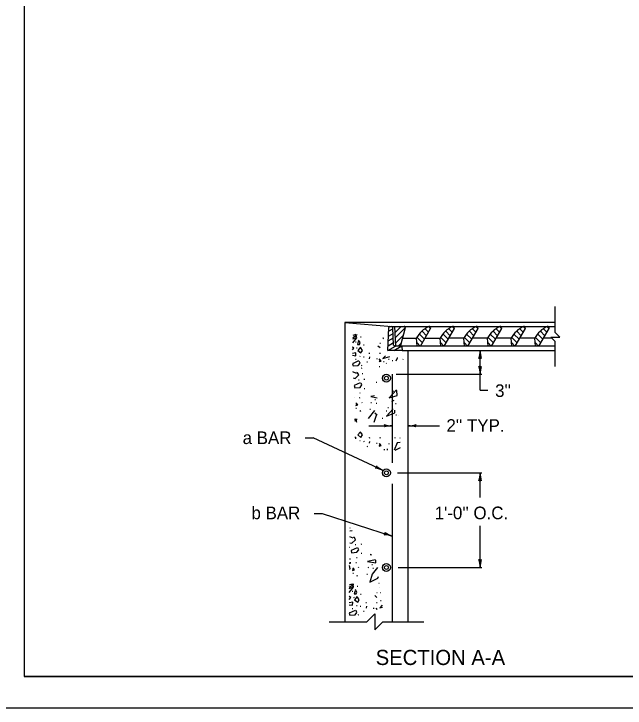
# Model space of a CAD drawing. Extents: x 1000 to 1036.3, y 1000 to 1022.
# Drawn here: x 1006.83 to 1016.52, y 1000 to 1011 of the extents above; entities that cross this region are included whole.
import ezdxf

# ---------------------------------------------------------------- set-up
doc = ezdxf.new("R2010")
doc.units = 0
for name, color, linetype in [('Level 1', 7, 'Continuous'), ('Level 10', 7, 'Continuous'), ('Level 11', 7, 'Continuous')]:
    doc.layers.add(name, color=color, linetype=linetype)

msp = doc.modelspace()

# ---------------------------------------------------------------- linework, layer by layer
at = {"layer": 'Level 1'}
for p, q in [((1012.078, 1006.111), (1012.82, 1006.049)), ((1012.078, 1006.111), (1012.078, 1001.366)), ((1015.409, 1006.111), (1012.078, 1006.111)), ((1012.757, 1005.665), (1012.772, 1006.033)), ((1012.77, 1005.972), (1012.838, 1006.011)), ((1012.788, 1006.048), (1012.821, 1006.048)), ((1012.821, 1006.048), (1015.409, 1006.048)), ((1012.85, 1005.751), (1012.836, 1006.033)), ((1012.861, 1006.048), (1012.877, 1005.736)), ((1012.862, 1006.031), (1012.879, 1006.048)), ((1012.866, 1005.947), (1012.967, 1006.048)), ((1012.87, 1005.863), (1013.032, 1006.025)), ((1013.033, 1006.028), (1012.958, 1005.747)), ((1013.275, 1005.736), (1013.436, 1006.014)), ((1013.37, 1005.901), (1013.299, 1005.972)), ((1013.403, 1005.957), (1013.349, 1006.011)), ((1013.435, 1006.013), (1013.405, 1006.043)), ((1013.65, 1005.736), (1013.811, 1006.014)), ((1013.745, 1005.901), (1013.674, 1005.972)), ((1013.778, 1005.957), (1013.724, 1006.011)), ((1013.81, 1006.013), (1013.78, 1006.043)), ((1014.025, 1005.736), (1014.186, 1006.014)), ((1014.12, 1005.901), (1014.049, 1005.972)), ((1014.153, 1005.957), (1014.099, 1006.011)), ((1014.185, 1006.013), (1014.155, 1006.043)), ((1014.4, 1005.736), (1014.561, 1006.014)), ((1014.495, 1005.901), (1014.424, 1005.972)), ((1014.528, 1005.957), (1014.474, 1006.011)), ((1014.56, 1006.013), (1014.53, 1006.043)), ((1014.775, 1005.736), (1014.936, 1006.014)), ((1014.87, 1005.901), (1014.799, 1005.972)), ((1014.903, 1005.957), (1014.849, 1006.011)), ((1014.935, 1006.013), (1014.905, 1006.043)), ((1015.15, 1005.736), (1015.311, 1006.014)), ((1015.245, 1005.901), (1015.174, 1005.972)), ((1015.278, 1005.957), (1015.223, 1006.011)), ((1015.31, 1006.013), (1015.279, 1006.043)), ((1012.764, 1005.819), (1012.845, 1005.865)), ((1012.767, 1005.895), (1012.841, 1005.938)), ((1012.874, 1005.779), (1013, 1005.904)), ((1012.988, 1005.861), (1013.211, 1005.861)), ((1013.22, 1005.736), (1013.21, 1005.861)), ((1013.306, 1005.789), (1013.221, 1005.874)), ((1013.338, 1005.845), (1013.257, 1005.926)), ((1013.347, 1005.861), (1013.579, 1005.861)), ((1013.595, 1005.736), (1013.584, 1005.861)), ((1013.681, 1005.789), (1013.596, 1005.874)), ((1013.713, 1005.845), (1013.632, 1005.926)), ((1013.959, 1005.861), (1013.722, 1005.861)), ((1013.97, 1005.736), (1013.959, 1005.861)), ((1014.056, 1005.789), (1013.971, 1005.874)), ((1014.088, 1005.845), (1014.006, 1005.926)), ((1014.334, 1005.861), (1014.097, 1005.861)), ((1014.345, 1005.736), (1014.334, 1005.861)), ((1014.431, 1005.789), (1014.346, 1005.874)), ((1014.463, 1005.845), (1014.381, 1005.926)), ((1014.709, 1005.861), (1014.472, 1005.861)), ((1014.72, 1005.736), (1014.709, 1005.861)), ((1014.806, 1005.789), (1014.721, 1005.874)), ((1014.838, 1005.845), (1014.756, 1005.926)), ((1015.084, 1005.861), (1014.847, 1005.861)), ((1015.095, 1005.736), (1015.084, 1005.861)), ((1015.181, 1005.789), (1015.096, 1005.874)), ((1015.213, 1005.845), (1015.131, 1005.926)), ((1015.358, 1005.861), (1015.222, 1005.861)), ((1012.757, 1005.665), (1012.879, 1005.736)), ((1012.761, 1005.742), (1012.848, 1005.793)), ((1012.855, 1005.665), (1012.971, 1005.733)), ((1012.962, 1005.736), (1012.866, 1005.736)), ((1012.943, 1005.736), (1012.877, 1005.736)), ((1015.409, 1005.736), (1012.877, 1005.736)), ((1012.92, 1005.736), (1012.968, 1005.784)), ((1013.271, 1005.736), (1013.216, 1005.791)), ((1013.646, 1005.736), (1013.591, 1005.791)), ((1014.02, 1005.736), (1013.965, 1005.791)), ((1014.395, 1005.736), (1014.34, 1005.791)), ((1014.77, 1005.736), (1014.715, 1005.791)), ((1015.145, 1005.736), (1015.09, 1005.791)), ((1012.984, 1005.665), (1012.757, 1005.665)), ((1012.978, 1005.722), (1012.984, 1005.665)), ((1012.984, 1005.665), (1015.409, 1005.665)), ((1013.078, 1001.366), (1013.078, 1005.665)), ((1014.218, 1005.04), (1014.218, 1005.665)), ((1012.828, 1005.29), (1012.828, 1003.888)), ((1012.891, 1005.29), (1014.248, 1005.29)), ((1014.218, 1005.04), (1014.343, 1005.04)), ((1012.458, 1004.475), (1012.828, 1004.475)), ((1013.078, 1004.475), (1013.578, 1004.475)), ((1011.45, 1004.283), (1011.575, 1004.283)), ((1012.685, 1003.765), (1011.575, 1004.283)), ((1012.91, 1003.728), (1014.248, 1003.728)), ((1014.218, 1003.337), (1014.218, 1003.728)), ((1012.828, 1003.552), (1012.828, 1001.366)), ((1011.59, 1003.086), (1011.715, 1003.086)), ((1011.715, 1003.086), (1012.828, 1002.727)), ((1014.218, 1002.228), (1014.218, 1002.886)), ((1012.924, 1002.228), (1014.248, 1002.228)), ((1011.828, 1001.366), (1012.235, 1001.366)), ((1012.87, 1001.366), (1013.328, 1001.366))]:
    msp.add_line(p, q, dxfattribs=at)
for points in [[(1015.409, 1005.415), (1015.409, 1005.809), (1015.338, 1005.88), (1015.481, 1005.88), (1015.409, 1005.952), (1015.409, 1006.361)], [(1012.201, 1005.788), (1012.266, 1005.868)], [(1012.203, 1005.851), (1012.262, 1005.873)], [(1012.262, 1005.904), (1012.204, 1005.868)], [(1012.221, 1005.911), (1012.205, 1005.904)], [(1012.27, 1005.912), (1012.221, 1005.911)], [(1012.262, 1005.873), (1012.248, 1005.923)], [(1012.266, 1005.868), (1012.25, 1005.913)], [(1012.335, 1005.879), (1012.325, 1005.878)], [(1012.689, 1005.862), (1012.679, 1005.861)], [(1012.679, 1005.861), (1012.689, 1005.858)], [(1012.254, 1005.8), (1012.243, 1005.799)], [(1012.29, 1005.808), (1012.276, 1005.763), (1012.308, 1005.764), (1012.32, 1005.791), (1012.294, 1005.831)], [(1012.385, 1005.751), (1012.374, 1005.75)], [(1012.634, 1005.707), (1012.601, 1005.735)], [(1012.642, 1005.777), (1012.631, 1005.776)], [(1012.252, 1005.63), (1012.197, 1005.618)], [(1012.198, 1005.678), (1012.221, 1005.704)], [(1012.221, 1005.704), (1012.199, 1005.717)], [(1012.202, 1005.721), (1012.2, 1005.721)], [(1012.251, 1005.58), (1012.252, 1005.631)], [(1012.273, 1005.702), (1012.263, 1005.701)], [(1012.324, 1005.72), (1012.281, 1005.669), (1012.33, 1005.629), (1012.357, 1005.669), (1012.328, 1005.708), (1012.313, 1005.708)], [(1012.47, 1005.62), (1012.459, 1005.619)], [(1012.639, 1005.62), (1012.628, 1005.619)], [(1012.196, 1005.59), (1012.251, 1005.58)], [(1012.254, 1005.525), (1012.243, 1005.524)], [(1012.322, 1005.575), (1012.312, 1005.573)], [(1012.381, 1005.561), (1012.371, 1005.56)], [(1012.469, 1005.536), (1012.474, 1005.567)], [(1012.59, 1005.532), (1012.579, 1005.531)], [(1012.635, 1005.525), (1012.619, 1005.492), (1012.651, 1005.5), (1012.621, 1005.533)], [(1012.723, 1005.584), (1012.679, 1005.539)], [(1012.679, 1005.539), (1012.792, 1005.57)], [(1012.78, 1005.525), (1012.769, 1005.524)], [(1012.906, 1005.545), (1012.887, 1005.497)], [(1012.914, 1005.546), (1012.906, 1005.545)], [(1012.997, 1005.524), (1012.998, 1005.529)], [(1012.195, 1005.473), (1012.193, 1005.473)], [(1012.291, 1005.501), (1012.196, 1005.457), (1012.206, 1005.422), (1012.29, 1005.429), (1012.318, 1005.468), (1012.306, 1005.498)], [(1012.345, 1005.427), (1012.335, 1005.426)], [(1012.434, 1005.483), (1012.423, 1005.482)], [(1012.631, 1005.407), (1012.622, 1005.406)], [(1012.698, 1005.486), (1012.687, 1005.485)], [(1012.738, 1005.464), (1012.73, 1005.459)], [(1012.838, 1005.503), (1012.828, 1005.501)], [(1012.261, 1005.303), (1012.201, 1005.326)], [(1012.278, 1005.315), (1012.265, 1005.317)], [(1012.296, 1005.281), (1012.278, 1005.315)], [(1012.345, 1005.385), (1012.335, 1005.383)], [(1012.362, 1005.296), (1012.351, 1005.295)], [(1012.206, 1005.231), (1012.238, 1005.223)], [(1012.238, 1005.223), (1012.296, 1005.281)], [(1012.303, 1005.198), (1012.292, 1005.197)], [(1012.391, 1005.208), (1012.38, 1005.207)], [(1012.32, 1005.154), (1012.226, 1005.11), (1012.235, 1005.075), (1012.319, 1005.082), (1012.347, 1005.121), (1012.335, 1005.151)], [(1012.585, 1005.158), (1012.575, 1005.157)], [(1012.322, 1004.992), (1012.312, 1004.991)], [(1012.394, 1005.061), (1012.384, 1005.059)], [(1012.897, 1005.044), (1012.777, 1004.917), (1012.905, 1004.953), (1012.898, 1005.033)], [(1012.846, 1005.02), (1012.835, 1005.019)], [(1012.224, 1004.914), (1012.223, 1004.915)], [(1012.313, 1004.914), (1012.302, 1004.912)], [(1012.547, 1004.948), (1012.488, 1004.936)], [(1012.488, 1004.936), (1012.59, 1004.918)], [(1012.564, 1004.884), (1012.553, 1004.883)], [(1012.854, 1004.875), (1012.818, 1004.852)], [(1012.266, 1004.828), (1012.25, 1004.795), (1012.282, 1004.803), (1012.253, 1004.836)], [(1012.263, 1004.747), (1012.253, 1004.745)], [(1012.35, 1004.837), (1012.344, 1004.842)], [(1012.501, 1004.838), (1012.491, 1004.837)], [(1012.583, 1004.825), (1012.573, 1004.824)], [(1012.842, 1004.743), (1012.739, 1004.628)], [(1012.766, 1004.76), (1012.756, 1004.758)], [(1012.889, 1004.82), (1012.878, 1004.819)], [(1012.329, 1004.708), (1012.313, 1004.701)], [(1012.544, 1004.718), (1012.445, 1004.591)], [(1012.485, 1004.73), (1012.474, 1004.729)], [(1012.542, 1004.53), (1012.584, 1004.656)], [(1012.588, 1004.642), (1012.552, 1004.675)], [(1012.74, 1004.707), (1012.73, 1004.706)], [(1012.739, 1004.628), (1012.866, 1004.678)], [(1012.866, 1004.678), (1012.871, 1004.723)], [(1012.894, 1004.642), (1012.883, 1004.641)], [(1012.931, 1004.641), (1012.93, 1004.641)], [(1012.93, 1004.641), (1012.931, 1004.641)], [(1012.262, 1004.564), (1012.231, 1004.545)], [(1012.27, 1004.572), (1012.232, 1004.571)], [(1012.262, 1004.534), (1012.248, 1004.583)], [(1012.266, 1004.528), (1012.25, 1004.574)], [(1012.678, 1004.59), (1012.667, 1004.588)], [(1012.324, 1004.38), (1012.281, 1004.33), (1012.33, 1004.29), (1012.357, 1004.33), (1012.328, 1004.368), (1012.313, 1004.368)], [(1012.252, 1004.29), (1012.234, 1004.286)], [(1012.251, 1004.267), (1012.252, 1004.291)], [(1012.322, 1004.235), (1012.312, 1004.233)], [(1012.381, 1004.222), (1012.371, 1004.22)], [(1012.47, 1004.281), (1012.459, 1004.279)], [(1012.469, 1004.196), (1012.474, 1004.227)], [(1012.59, 1004.192), (1012.579, 1004.191)], [(1012.635, 1004.186), (1012.619, 1004.152), (1012.651, 1004.16), (1012.621, 1004.194)], [(1012.639, 1004.281), (1012.628, 1004.279)], [(1012.906, 1004.205), (1012.859, 1004.088)], [(1012.874, 1004.281), (1012.864, 1004.279)], [(1012.952, 1004.209), (1012.906, 1004.205)], [(1012.949, 1004.28), (1012.946, 1004.279)], [(1012.434, 1004.143), (1012.423, 1004.142)], [(1012.702, 1004.101), (1012.701, 1004.085)], [(1012.751, 1004.086), (1012.754, 1004.109)], [(1012.78, 1004.186), (1012.769, 1004.184)], [(1012.838, 1004.163), (1012.828, 1004.161)], [(1012.873, 1004.088), (1012.956, 1004.127)], [(1012.161, 1002.852), (1012.156, 1002.85)], [(1012.156, 1002.81), (1012.192, 1002.813)], [(1012.21, 1002.691), (1012.155, 1002.712)], [(1012.188, 1002.611), (1012.245, 1002.669)], [(1012.228, 1002.703), (1012.214, 1002.705)], [(1012.245, 1002.669), (1012.228, 1002.703)], [(1012.157, 1002.547), (1012.153, 1002.547)], [(1012.154, 1002.62), (1012.188, 1002.611)], [(1012.27, 1002.542), (1012.175, 1002.498), (1012.184, 1002.463), (1012.268, 1002.47), (1012.296, 1002.509), (1012.284, 1002.539)], [(1012.252, 1002.586), (1012.241, 1002.585)], [(1012.34, 1002.596), (1012.33, 1002.595)], [(1012.344, 1002.449), (1012.333, 1002.448)], [(1012.497, 1002.431), (1012.478, 1002.432)], [(1012.478, 1002.432), (1012.498, 1002.429)], [(1012.164, 1002.361), (1012.153, 1002.359)], [(1012.272, 1002.38), (1012.261, 1002.379)], [(1012.562, 1002.349), (1012.438, 1002.324)], [(1012.438, 1002.324), (1012.566, 1002.301)], [(1012.566, 1002.301), (1012.567, 1002.343)], [(1012.16, 1002.208), (1012.15, 1002.262)], [(1012.173, 1002.303), (1012.151, 1002.304)], [(1012.153, 1002.291), (1012.172, 1002.301)], [(1012.215, 1002.216), (1012.199, 1002.183), (1012.231, 1002.191), (1012.202, 1002.224)], [(1012.262, 1002.302), (1012.251, 1002.3)], [(1012.3, 1002.225), (1012.293, 1002.231)], [(1012.451, 1002.226), (1012.44, 1002.225)], [(1012.513, 1002.272), (1012.502, 1002.271)], [(1012.592, 1002.23), (1012.51, 1002.124)], [(1012.532, 1002.213), (1012.522, 1002.212)], [(1012.15, 1002.2), (1012.16, 1002.208)], [(1012.213, 1002.135), (1012.202, 1002.133)], [(1012.434, 1002.118), (1012.424, 1002.117)], [(1012.51, 1002.124), (1012.473, 1001.997)], [(1012.278, 1002.096), (1012.262, 1002.089)], [(1012.473, 1001.997), (1012.599, 1002.058)], [(1012.599, 1002.058), (1012.608, 1002.084)], [(1012.146, 1001.83), (1012.216, 1001.916)], [(1012.17, 1001.959), (1012.147, 1001.95)], [(1012.212, 1001.952), (1012.147, 1001.912)], [(1012.147, 1001.897), (1012.212, 1001.922)], [(1012.22, 1001.96), (1012.17, 1001.959)], [(1012.212, 1001.922), (1012.197, 1001.971)], [(1012.216, 1001.916), (1012.2, 1001.962)], [(1012.285, 1001.927), (1012.274, 1001.926)], [(1012.619, 1001.977), (1012.617, 1001.976)], [(1012.629, 1001.91), (1012.629, 1001.91)], [(1012.629, 1001.91), (1012.629, 1001.91)], [(1012.203, 1001.849), (1012.192, 1001.847)], [(1012.24, 1001.856), (1012.225, 1001.811), (1012.257, 1001.812), (1012.269, 1001.839), (1012.244, 1001.879)], [(1012.334, 1001.8), (1012.323, 1001.798)], [(1012.583, 1001.755), (1012.55, 1001.783)], [(1012.591, 1001.826), (1012.581, 1001.824)], [(1012.64, 1001.828), (1012.636, 1001.828)], [(1012.201, 1001.678), (1012.144, 1001.666)], [(1012.152, 1001.77), (1012.145, 1001.77)], [(1012.17, 1001.752), (1012.145, 1001.767)], [(1012.145, 1001.723), (1012.17, 1001.752)], [(1012.2, 1001.629), (1012.201, 1001.679)], [(1012.223, 1001.751), (1012.212, 1001.749)], [(1012.273, 1001.768), (1012.23, 1001.718), (1012.28, 1001.678), (1012.306, 1001.718), (1012.277, 1001.756), (1012.262, 1001.756)], [(1012.419, 1001.669), (1012.408, 1001.667)], [(1012.588, 1001.669), (1012.577, 1001.667)], [(1012.65, 1001.701), (1012.64, 1001.7)], [(1012.144, 1001.639), (1012.2, 1001.629)], [(1012.203, 1001.574), (1012.192, 1001.572)], [(1012.272, 1001.623), (1012.261, 1001.622)], [(1012.331, 1001.61), (1012.32, 1001.608)], [(1012.418, 1001.584), (1012.424, 1001.615)], [(1012.539, 1001.58), (1012.528, 1001.579)], [(1012.587, 1001.563), (1012.571, 1001.582)], [(1012.584, 1001.574), (1012.579, 1001.563)], [(1012.668, 1001.629), (1012.629, 1001.587)], [(1012.629, 1001.587), (1012.672, 1001.599)], [(1012.144, 1001.521), (1012.143, 1001.521)], [(1012.24, 1001.549), (1012.145, 1001.505), (1012.155, 1001.471), (1012.239, 1001.477), (1012.267, 1001.516), (1012.255, 1001.547)], [(1012.235, 1001.366), (1012.425, 1001.366), (1012.552, 1001.493), (1012.552, 1001.238), (1012.68, 1001.366), (1012.87, 1001.366)], [(1012.295, 1001.476), (1012.284, 1001.474)], [(1012.383, 1001.531), (1012.372, 1001.53)]]:
    msp.add_lwpolyline(points, dxfattribs=at)
for centre, radius in [((1012.735, 1005.228), 0.0625), ((1012.735, 1005.228), 0.0313), ((1012.735, 1003.728), 0.0625), ((1012.735, 1003.728), 0.0313), ((1012.735, 1002.228), 0.0625), ((1012.735, 1002.228), 0.0313)]:
    msp.add_circle(centre, radius, dxfattribs=at)
for centre, radius, start, end in [((1012.788, 1006.032), 0.0156, 90, 177.6623), ((1012.821, 1006.032), 0.0156, 2.8624, 90), ((1013.018, 1006.032), 0.0156, 344.9991, 90), ((1013.592, 1005.65), 0.437, 115.0861, 151.1902), ((1013.416, 1006.025), 0.0225, 329.9566, 115.0916), ((1013.967, 1005.65), 0.437, 115.0861, 151.1902), ((1013.791, 1006.025), 0.0225, 329.9566, 115.0916), ((1014.342, 1005.65), 0.437, 115.0861, 151.1902), ((1014.166, 1006.025), 0.0225, 329.9566, 115.0916), ((1014.717, 1005.65), 0.437, 115.0861, 151.1902), ((1014.541, 1006.025), 0.0225, 329.9566, 115.0916), ((1015.092, 1005.65), 0.437, 115.0861, 151.1902), ((1014.916, 1006.025), 0.0225, 329.9566, 115.0916), ((1015.467, 1005.65), 0.437, 115.0861, 151.1902), ((1015.291, 1006.025), 0.0225, 329.9566, 115.0916), ((1012.866, 1005.751), 0.0156, 182.8636, 270), ((1012.943, 1005.751), 0.0156, 270, 344.9991), ((1012.943, 1005.751), 0.0156, 344.3638, 344.8464), ((1012.962, 1005.72), 0.0156, 6.1838, 90), ((1013.828, 1005.665), 0.391, 341.3472, 359.9939), ((1014.609, 1005.665), 0.391, 180, 198.6688), ((1014.609, 1005.665), 0.391, 179.9878, 180), ((1014.218, 1005.517), 0.0312, 48.7746, 130.8913), ((1014.218, 1005.439), 0.0312, 228.7746, 310.8913), ((1013.828, 1005.29), 0.391, 0, 18.6688), ((1014.609, 1005.29), 0.391, 161.3472, 179.9939), ((1013.828, 1005.29), 0.391, 359.9878, 0), ((1012.679, 1004.475), 0.0312, 318.7746, 40.8913), ((1012.828, 1004.865), 0.391, 251.3472, 269.9939), ((1012.828, 1004.084), 0.391, 90, 108.6688), ((1012.828, 1004.865), 0.391, 269.9878, 270), ((1012.828, 1004.084), 0.391, 89.9878, 90), ((1013.078, 1004.865), 0.391, 270, 288.6688), ((1013.078, 1004.084), 0.391, 89.9878, 90), ((1013.078, 1004.084), 0.391, 71.3472, 89.9939), ((1013.078, 1004.865), 0.391, 269.9878, 270), ((1013.226, 1004.475), 0.0312, 138.7746, 220.8913), ((1012.551, 1003.828), 0.0312, 293.7605, 15.8772), ((1012.52, 1003.411), 0.391, 64.9859, 83.6547), ((1012.85, 1004.119), 0.391, 226.3331, 244.9798), ((1012.52, 1003.411), 0.391, 64.9737, 64.9859), ((1013.828, 1003.728), 0.391, 341.3472, 359.9939), ((1014.609, 1003.728), 0.391, 180, 198.6688), ((1014.609, 1003.728), 0.391, 179.9878, 180), ((1014.218, 1003.579), 0.0312, 48.7746, 130.8913), ((1012.686, 1002.772), 0.0312, 300.8989, 23.0156), ((1012.948, 1003.098), 0.391, 233.4715, 252.1182), ((1012.708, 1002.355), 0.391, 72.1243, 90.7931), ((1012.708, 1002.355), 0.391, 72.1121, 72.1243), ((1014.218, 1002.376), 0.0312, 228.7746, 310.8913), ((1013.828, 1002.228), 0.391, 0, 18.6688), ((1014.609, 1002.228), 0.391, 161.3472, 179.9939), ((1013.828, 1002.228), 0.391, 359.9878, 0)]:
    msp.add_arc(centre, radius, start, end, dxfattribs=at)
at = {"layer": 'Level 10'}
for p, q in [((1007, 1021.5), (1007, 1000.5)), ((1035.5, 1000.5), (1007, 1000.5)), ((1036, 1000), (1000, 1000))]:
    msp.add_line(p, q, dxfattribs=at)
at = {"layer": 'Level 11'}
msp.add_lwpolyline([(1007, 1000.5), (1035.5, 1000.5), (1035.5, 1021.5), (1007, 1021.5)], close=True, dxfattribs=at)

# ---------------------------------------------------------------- texts
at = {"layer": 'Level 1'}
for s, height, p in [("3''", 0.2, (1014.457, 1004.93)), ("2'' TYP.", 0.2, (1013.686, 1004.378)), ('a BAR', 0.2, (1010.458, 1004.184)), ('b BAR', 0.2, (1010.598, 1002.993)), ("1'-0'' O.C.", 0.2, (1013.5, 1002.993)), ('SECTION A-A', 0.24, (1012.565, 1000.683))]:
    msp.add_text(s, height=height, dxfattribs=at).set_placement(p)

doc.saveas('drawing.dxf')
